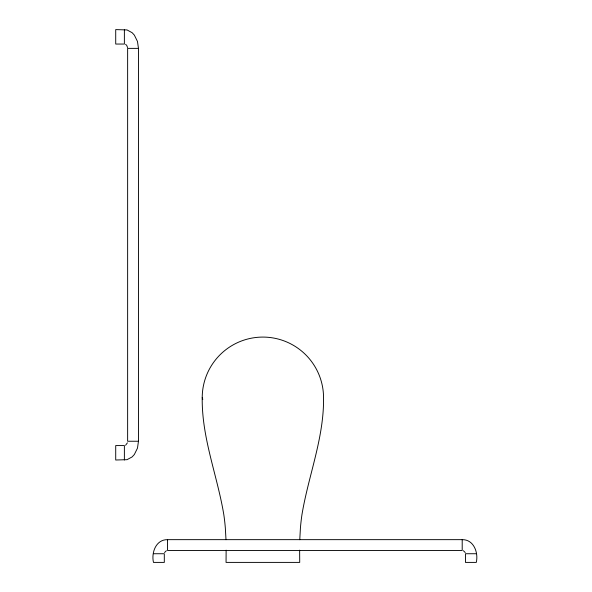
<?xml version="1.0" encoding="UTF-8"?>
<svg xmlns="http://www.w3.org/2000/svg" width="592" height="592" viewBox="0 0 592 592"><rect width="100%" height="100%" fill="white"/><g stroke="black" fill="none" stroke-linecap="round" stroke-linejoin="round"><path stroke-width="0.89" d="M226.129 550.153L226.055 562.4L299.715 562.4L299.641 550.153M299.774 539.689L300.425 527.96A211.189 211.189 0 0 1 301.927 514.818C308.38 475.665 324.105 437.962 323.543 397.743A60.665 60.665 0 0 0 262.885 337.085A60.665 60.665 0 0 0 202.22 397.743C201.665 437.962 217.39 475.665 223.843 514.818A211.189 211.189 0 0 1 225.337 527.96L225.996 539.689M124.379 29.6L124.379 44.045L115.714 44.045L115.714 29.6L127.021 29.933L132.112 32.686L134.34 35.098L137.477 41.462L138.461 48.374L138.461 441.24L137.477 448.151L134.34 454.515L132.112 456.928L127.021 459.681L115.714 460.014L115.714 445.569L124.379 445.569L124.379 460.014M153.476 553.735L164.31 553.735L164.31 562.4L153.476 562.4C151.189 552.654 155.955 539.438 167.558 539.652L462.204 539.652C473.8 539.438 478.573 552.654 476.286 562.4L465.453 562.4L465.453 553.735L476.286 553.735M127.406 442.831L125.578 445.265M164.532 552.536L166.359 550.715M138.461 48.374L127.635 48.374L127.635 441.24L138.461 441.24M463.395 550.715L465.223 552.536M125.578 44.348L126.681 45.31L127.576 47.567M202.22 397.743L202.804 399.326M462.204 539.652L462.204 550.486L167.558 550.486L167.558 539.652"/></g></svg>
